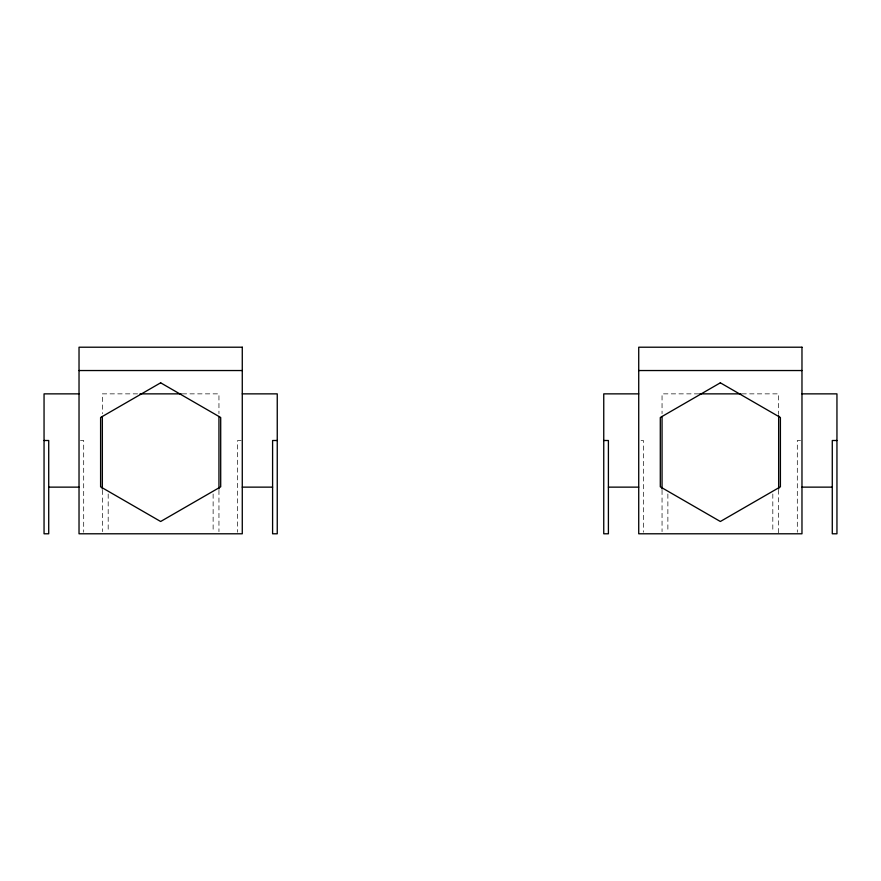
<?xml version="1.0" encoding="UTF-8"?>
<svg xmlns="http://www.w3.org/2000/svg" width="881" height="881" viewBox="0 0 881 881"><rect width="100%" height="100%" fill="white"/><g stroke="black" fill="none" stroke-linecap="round" stroke-linejoin="round"><path stroke-width="0.66" stroke-dasharray="4.41 3.3" d="M137.579 393.862L102.35 393.862L102.35 413.652M182.224 393.862L218.951 393.862L218.951 413.652M698.776 393.862L662.049 393.862L662.049 413.652M741.912 393.862L778.65 393.862L778.65 414.433M80.49 440.5L83.695 440.5L83.695 532.223M241.108 440.5L237.606 440.5L237.606 532.223M641.06 440.5L643.394 440.5L643.394 532.223M800.51 440.5L797.305 440.5L797.305 532.223M778.65 489.88L778.65 533.787M772.813 493.955L772.813 532.41M667.875 493.955L667.875 532.41M662.049 490.188L662.049 531.65M218.951 490.188L218.951 531.65M213.125 493.955L213.125 532.41M108.187 493.955L108.187 532.41M102.35 490.188L102.35 531.65"/><path stroke-width="1.32" d="M79.026 370.538L242.275 370.538M638.725 370.538L801.974 370.538M79.026 393.862L44.05 393.862L44.05 533.787L48.719 533.787L48.719 440.5L44.05 440.5M140.002 393.862L181.299 393.862M242.275 393.862L277.251 393.862L277.251 533.787L272.592 533.787L272.592 440.5L277.251 440.5M638.725 393.862L603.749 393.862L603.749 533.787L608.408 533.787L608.408 440.5L603.749 440.5M699.701 393.862L740.998 393.862M801.974 393.862L836.95 393.862L836.95 533.787L832.281 533.787L832.281 440.5L836.95 440.5M48.719 487.138L79.026 487.138M242.275 487.138L272.592 487.138M608.408 487.138L638.725 487.138M801.974 487.138L832.281 487.138M778.65 415.81L778.65 488.999M662.049 416.482L662.049 488.999M218.951 416.482L218.951 488.999M102.35 416.482L102.35 488.999M160.65 382.817L100.599 417.495L100.599 486.83L160.65 521.497L220.702 486.83L220.702 417.495L160.65 382.817M720.35 382.817L660.298 417.495L660.298 486.83L720.35 521.497L780.401 486.83L780.401 417.495L720.35 382.817M242.275 347.213L79.026 347.213L79.026 533.787L242.275 533.787L242.275 347.213M801.974 347.213L638.725 347.213L638.725 533.787L801.974 533.787L801.974 347.213"/></g></svg>
